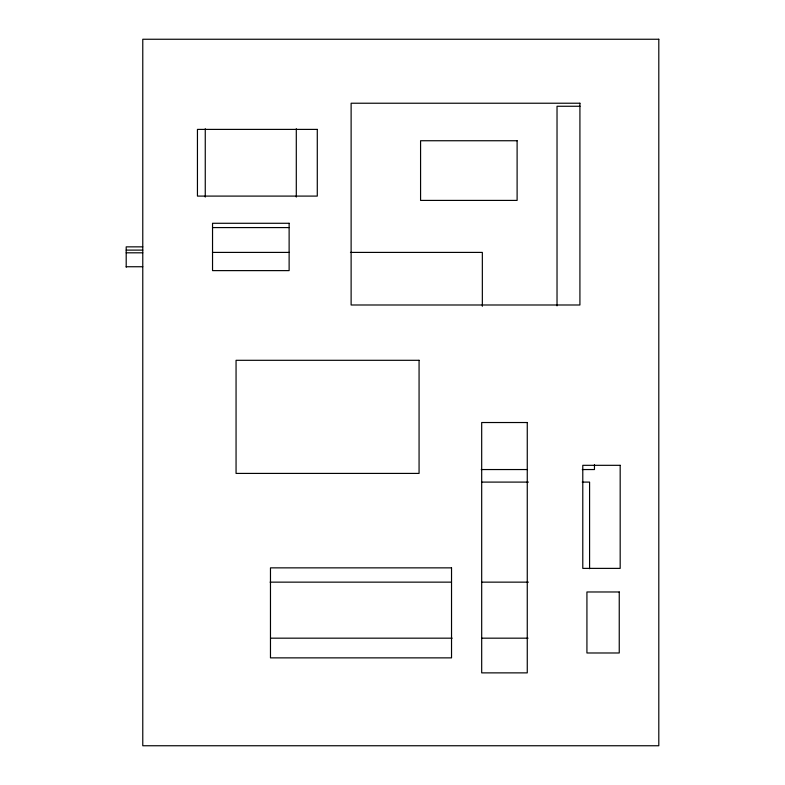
<?xml version="1.0" encoding="UTF-8"?>
<svg xmlns="http://www.w3.org/2000/svg" width="785" height="785" viewBox="0 0 785 785"><rect width="100%" height="100%" fill="white"/><g stroke="black" fill="none" stroke-linecap="round" stroke-linejoin="round"><path stroke-width="1.18" d="M580.017 106.26L557.026 106.26L557.026 305.856M212.539 227.581L289.017 227.581M142.772 246.853L126.199 246.853L126.199 267.185M126.199 250.111L142.772 250.111M212.45 252.407L289.39 252.407M350.453 252.407L482.343 252.407L482.343 306.268M126.199 252.809L142.772 252.809M126.199 266.743L142.772 266.743M481.225 469.548L527.491 469.548M582.284 469.548L594.461 469.548L594.461 464.671M481.862 482.098L528.384 482.098M582.244 482.098L589.584 482.098L589.584 568.723M270.089 582.146L451.257 582.146M481.862 582.146L528.384 582.146M271.031 638.176L452.17 638.176M481.548 638.176L528.06 638.176M296.298 128.73L296.298 197.074M205.258 128.73L205.258 197.074M658.801 39.25L142.772 39.25L142.772 745.75L658.801 745.75L658.801 39.25M579.919 103.227L351.121 103.227L351.121 304.992L579.919 304.992L579.919 103.227M317.287 129.397L197.447 129.397L197.447 196.093L317.287 196.093L317.287 129.397M517.109 140.741L420.574 140.741L420.574 200.411L517.109 200.411L517.109 140.741M289.125 223.283L212.539 223.283L212.539 270.619L289.125 270.619L289.125 223.283M419.072 360.305L236.059 360.305L236.059 473.414L419.072 473.414L419.072 360.305M527.265 422.526L481.686 422.526L481.686 672.873L527.265 672.873L527.265 422.526M620.179 465.319L582.784 465.319L582.784 568.379L620.179 568.379L620.179 465.319M451.532 567.859L270.472 567.859L270.472 657.869L451.532 657.869L451.532 567.859M619.247 591.978L586.925 591.978L586.925 652.983L619.247 652.983L619.247 591.978"/></g></svg>
